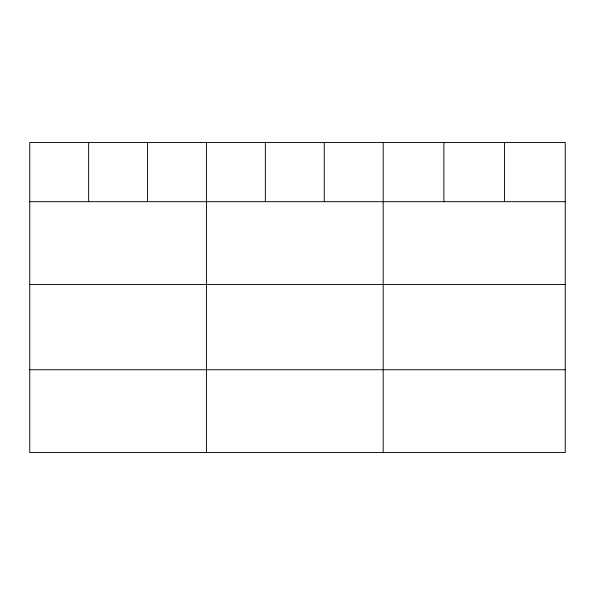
<?xml version="1.0" encoding="UTF-8"?>
<svg xmlns="http://www.w3.org/2000/svg" width="595" height="595" viewBox="0 0 595 595"><rect width="100%" height="100%" fill="white"/><g stroke="black" fill="none" stroke-linecap="round" stroke-linejoin="round"><path stroke-width="0.89" d="M565.25 201.69L565.25 452.512L29.75 452.512L29.75 142.488L565.25 142.488L565.25 201.69L29.75 201.69M29.75 284.462L565.25 284.462M29.75 369.74L565.25 369.74M504.56 142.488L504.56 201.69M443.87 142.488L443.87 201.69M383.18 142.488L383.18 452.512M324.275 142.488L324.275 201.69M265.37 142.488L265.37 201.69M206.465 142.488L206.465 452.512M147.56 142.488L147.56 201.69M88.655 142.488L88.655 201.69"/></g></svg>
